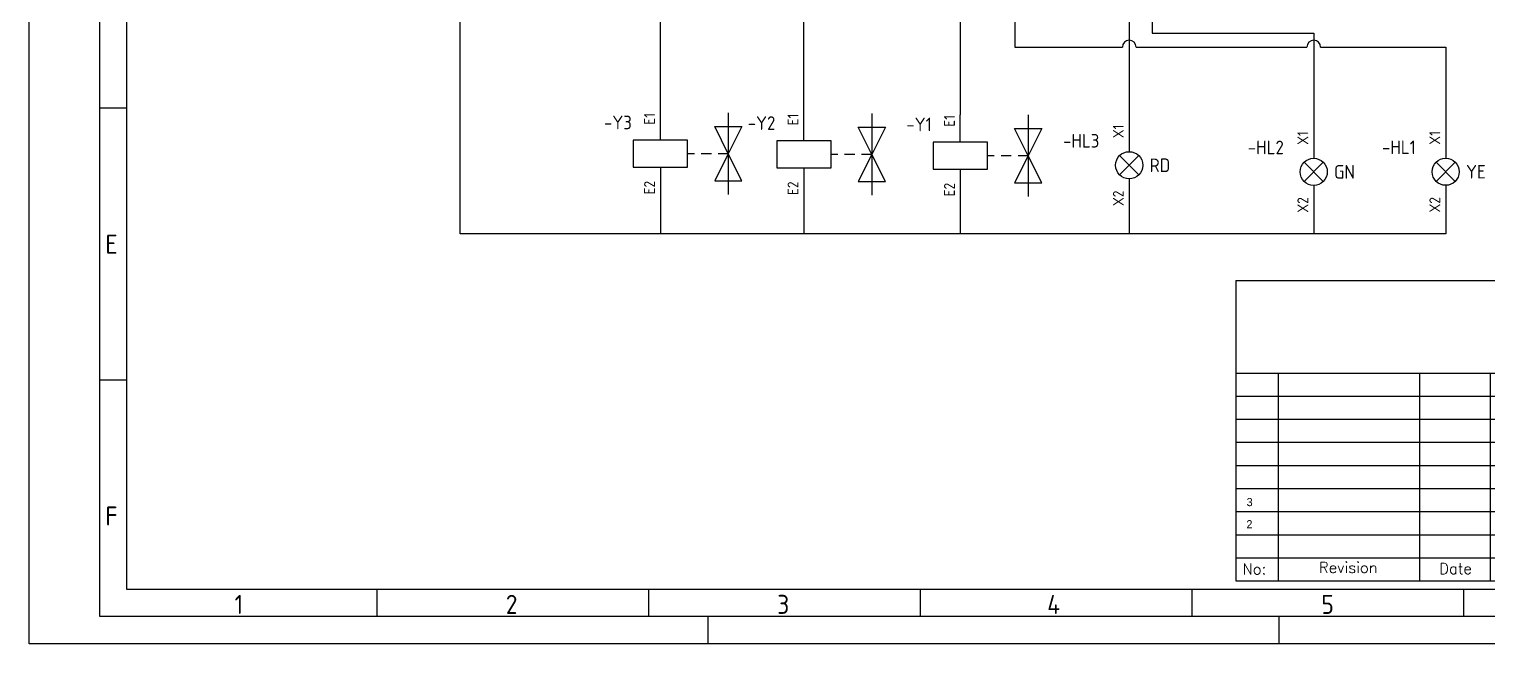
# Model space of a CAD drawing. Header units: millimetres. Extents: x 3 to 423, y -2 to 295.
# Drawn here: x 3.5 to 271.9, y -1.6 to 111.4 of the extents above; entities that cross this region are included whole.
import ezdxf
from ezdxf.enums import TextEntityAlignment as Align

# ---------------------------------------------------------------- set-up
doc = ezdxf.new("R2010")
doc.units = ezdxf.units.MM
doc.header["$LTSCALE"] = 6
for name, color, linetype in [('025', 1, 'Continuous'), ('035', 5, 'Continuous'), ('07', 7, 'Continuous'), ('MISC', 2, 'Continuous'), ('RED_2.5mm^2', 1, 'Continuous'), ('SYMS', 7, 'Continuous'), ('TAGS', 51, 'Continuous'), ('TERMS', 4, 'Continuous')]:
    doc.layers.add(name, color=color, linetype=linetype)
doc.styles.add('ISO Proportional', font='isocp.shx')
doc.styles.add('WD', font='romans.shx')
doc.styles.add('WD_IEC', font='isocp2.shx', dxfattribs={"width": 0.9, "height": 4})

# ---------------------------------------------------------------- blocks, each defined once
blk = doc.blocks.new('IEC_border_a3')
at = {"layer": '035'}
for p, q in [((17.98, 98.54), (13, 98.54)), ((18, 48.5), (13.02, 48.5)), ((64, 10), (64, 5)), ((114, 10), (114, 5)), ((164, 10), (164, 5)), ((214, 10), (214, 5)), ((264, 10), (264, 5)), ((125, 0), (125, 5)), ((230, 5), (230, 0))]:
    blk.add_line(p, q, dxfattribs=at)
for points in [[(0, 297), (420, 297), (420, 0), (0, 0)], [(18, 287), (410, 287), (410, 10), (18, 10)]]:
    blk.add_lwpolyline(points, close=True, dxfattribs=at)
at = {"layer": '07'}
blk.add_lwpolyline([(13, 292), (415, 292), (415, 5), (13, 5)], close=True, dxfattribs=at)
at = {"layer": '035', "style": 'ISO Proportional'}
for s, p in [('E', (14.02, 71.75)), ('F', (14.02, 21.75)), ('1', (37.81, 5.5)), ('2', (87.73, 5.5)), ('3', (137.68, 5.5)), ('4', (187.38, 5.5)), ('5', (237.84, 5.5))]:
    blk.add_text(s, height=3.5, dxfattribs=at).set_placement(p)
blk = doc.blocks.new('IEC_tblock_a3')
at = {"layer": '035'}
for p, q in [((-106.6, 55.25), (-106.6, 17)), ((-36.4, 55.25), (-36.4, 48.88)), ((-88.4, 48.88), (0, 48.88)), ((-179.4, 38.25), (-179.4, 0)), ((-153.4, 38.25), (-153.4, 0)), ((-140.4, 38.25), (-140.4, 0)), ((-122.2, 38.25), (-122.2, 21.25)), ((-187.2, 34), (-88.4, 34)), ((-187.2, 29.75), (-88.4, 29.75)), ((-187.2, 25.5), (-88.4, 25.5)), ((-187.2, 21.25), (-88.4, 21.25)), ((-187.2, 17), (-132.6, 17)), ((-187.2, 12.75), (-132.6, 12.75)), ((-187.2, 8.5), (-132.6, 8.5)), ((-13, 8.5), (0, 8.5)), ((-187.2, 4.25), (0, 4.25)), ((-44.2, 4.25), (-44.2, 0))]:
    blk.add_line(p, q, dxfattribs=at)
at = {"layer": '07'}
for p, q in [((-187.2, 55.25), (-187.2, 0)), ((-187.2, 55.25), (0, 55.25)), ((-132.6, 55.25), (-132.6, 0)), ((-88.4, 55.25), (-88.4, 0)), ((0, 55.25), (0, 0)), ((-187.2, 38.25), (0, 38.25)), ((-132.6, 17), (0, 17)), ((-13, 17), (-13, 4.25)), ((-187.2, 0), (0, 0))]:
    blk.add_line(p, q, dxfattribs=at)
at = {"style": 'WD'}
for tag, p in [('SCALE', (-69.88, 51.07)), ('SH', (-8.74, 10.06)), ('FILENAME', (-68.15, 0.8))]:
    blk.add_attdef(tag, p, '', height=2, dxfattribs=at)
for tag, height, p in [('EDDATE', 2, (-114.97, 30.8)), ('EDBY', 2, (-98.02, 30.86)), ('PROJDESC', 5, (-45.9, 29.2)), ('CKDATE', 2, (-114.85, 26.58)), ('CKBY', 2, (-97.88, 26.3)), ('DWGDESC', 5, (-44.85, 19.72)), ('DWGNO', 3.5, (-48.54, 9.46))]:
    blk.add_attdef(tag, text='', height=height, dxfattribs=at).set_placement(p, align=Align.CENTER)
at = {"style": 'WD', "flags": 1}
blk.add_attdef('WD_TB', (-120.95, 11.91), '', height=2, dxfattribs=at)
at = {"layer": '025', "style": 'WD'}
for s, p in [('SCALE', (-80.57, 51.13)), ('NAME', (-97.74, 35.14)), ('No:', (-183.81, 1.19)), ('Revision', (-166.53, 1.47)), ('Date', (-146.79, 1.28)), ('By', (-136.33, 1.37))]:
    blk.add_text(s, height=2, dxfattribs=at).set_placement(p, align=Align.CENTER)
for s, p in [('DATE', (-118, 35)), ('Edit', (-130.55, 30.72)), ('Chec.', (-130.82, 26.72)), ('SHEETS', (-11.17, 14.05)), ('FILENAME', (-87.18, 0.61))]:
    blk.add_text(s, height=2, dxfattribs=at).set_placement(p)
blk = doc.blocks.new('VSV1')
for p, q in [((0, 2.5), (0, 7.5)), ((12.5, 7.5), (12.5, -7.5)), ((12.5, 0), (10, 5)), ((10, 5), (15, 5)), ((15, 5), (12.5, 0)), ((6.25, 0), (5, 0)), ((9.38, 0), (7.5, 0)), ((12.5, 0), (10, -5)), ((12.5, 0), (10.62, 0)), ((15, -5), (12.5, 0)), ((0, -2.5), (0, -7.5)), ((10, -5), (15, -5))]:
    blk.add_line(p, q)
blk.add_lwpolyline([(-5, 2.5), (-5, -2.5), (5, -2.5), (5, 2.5)], close=True)
at = {"style": 'WD_IEC'}
for tag, p in [('INST', (-5.25, 11.5)), ('LOC', (-5.25, 8)), ('TAG1', (-5.25, 4.5)), ('DESC1', (-5.25, -6.85)), ('DESC2', (-5.25, -10.35)), ('DESC3', (-5.25, -13.85))]:
    blk.add_attdef(tag, text='', height=2.5, dxfattribs=at).set_placement(p, align=Align.RIGHT)
blk.add_attdef('TERM01', text='', height=2, rotation=90, dxfattribs=at).set_placement((-1, 7.5), align=Align.RIGHT)
at = {"style": 'WD_IEC', "flags": 1}
for tag, p, height in [('X2TERM01', (0, 7.5), 0.32), ('X4LINK', (-5, 0), 0.32), ('X1LINK', (12.5, 0), 0.32), ('ASSYCODE', (1, -4), 1), ('FAMILY', (1, -5.5), 1), ('X8TERM02', (0, -7.5), 0.32), ('CATDESC', (1, -7), 1)]:
    blk.add_attdef(tag, p, '', height=height, dxfattribs=at)
at = {"style": 'WD_IEC', "flags": 9}
for tag, p in [('MFG', (-6, 1)), ('CAT', (-6, -1.5))]:
    blk.add_attdef(tag, text='', height=1.5, dxfattribs=at).set_placement(p, align=Align.RIGHT)
at = {"style": 'WD_IEC'}
blk.add_attdef('TERM02', (-1, -7.5), '', height=2, rotation=90, dxfattribs=at)
at = {"lineweight": 9, "style": 'WD_IEC'}
for tag, p in [('NO', (-5.5, -16.5)), ('NC', (-5.5, -20))]:
    blk.add_attdef(tag, text='', height=2.5, dxfattribs=at).set_placement(p, align=Align.TOP_RIGHT)
for tag, p in [('XREFNO', (-4, -16.5)), ('XREFNC', (-4, -20)), ('WDTAGALT', (-3.88, -23.13))]:
    blk.add_attdef(tag, text='', height=2.5, dxfattribs=at).set_placement(p, align=Align.TOP_LEFT)
blk = doc.blocks.new('VLT1R')
for p, q in [((0, 7.5), (0, 2.5)), ((-1.77, -1.77), (1.77, 1.77)), ((1.77, -1.77), (-1.77, 1.77)), ((0, -2.5), (0, -7.5))]:
    blk.add_line(p, q)
blk.add_circle((0, 0), 2.5)
at = {"style": 'WD_IEC'}
for tag, p in [('INST', (-5.5, 10.25)), ('LOC', (-5.5, 6.75)), ('TAG1', (-5.5, 3.25)), ('DESC1', (-5.5, -6.35)), ('DESC2', (-5.5, -9.85)), ('DESC3', (-5.5, -13.35))]:
    blk.add_attdef(tag, text='', height=2.5, dxfattribs=at).set_placement(p, align=Align.RIGHT)
blk.add_attdef('TERM01', text='', height=2, rotation=90, dxfattribs=at).set_placement((-1, 7.5), align=Align.RIGHT)
at = {"style": 'WD_IEC', "flags": 1}
for tag, p, height in [('X2TERM01', (0, 7.5), 0.32), ('X4LINK', (-3, 0), 0.32), ('X1LINK', (3, 0), 0.32), ('ASSYCODE', (1, -4), 1), ('FAMILY', (1, -5.5), 1), ('X8TERM02', (0, -7.5), 0.32), ('CATDESC', (1, -7), 1)]:
    blk.add_attdef(tag, p, '', height=height, dxfattribs=at)
at = {"style": 'WD_IEC', "flags": 9}
for tag, p in [('MFG', (-6, -0.25)), ('CAT', (-6, -2.75))]:
    blk.add_attdef(tag, text='', height=1.5, dxfattribs=at).set_placement(p, align=Align.RIGHT)
at = {"style": 'WD_IEC'}
blk.add_attdef('TERM02', (-1, -7.5), '', height=2, rotation=90, dxfattribs=at)
at = {"lineweight": 13, "style": 'WD_IEC'}
blk.add_attdef('COLOR', text='', height=2.5, dxfattribs=at).set_placement((3.75, 0), align=Align.MIDDLE_LEFT)
at = {"lineweight": 15, "style": 'WD_IEC'}
for tag, p in [('XREF', (-5.5, -18)), ('WDTAGALT', (-5.5, -22))]:
    blk.add_attdef(tag, text='', height=2.5, dxfattribs=at).set_placement(p, align=Align.RIGHT)
blk = doc.blocks.new('VLT1G')
for p, q in [((0, 7.5), (0, 2.5)), ((-1.77, -1.77), (1.77, 1.77)), ((1.77, -1.77), (-1.77, 1.77)), ((0, -2.5), (0, -7.5))]:
    blk.add_line(p, q)
blk.add_circle((0, 0), 2.5)
at = {"style": 'WD_IEC'}
for tag, p in [('INST', (-5.5, 10.25)), ('LOC', (-5.5, 6.75)), ('TAG1', (-5.5, 3.25)), ('DESC1', (-5.5, -6.35)), ('DESC2', (-5.5, -9.85)), ('DESC3', (-5.5, -13.35))]:
    blk.add_attdef(tag, text='', height=2.5, dxfattribs=at).set_placement(p, align=Align.RIGHT)
blk.add_attdef('TERM01', text='', height=2, rotation=90, dxfattribs=at).set_placement((-1, 7.5), align=Align.RIGHT)
at = {"style": 'WD_IEC', "flags": 1}
for tag, p, height in [('X2TERM01', (0, 7.5), 0.32), ('X4LINK', (-3, 0), 0.32), ('X1LINK', (3, 0), 0.32), ('ASSYCODE', (1, -4), 1), ('FAMILY', (1, -5.5), 1), ('X8TERM02', (0, -7.5), 0.32), ('CATDESC', (1, -7), 1)]:
    blk.add_attdef(tag, p, '', height=height, dxfattribs=at)
at = {"style": 'WD_IEC', "flags": 9}
for tag, p in [('MFG', (-6, -0.25)), ('CAT', (-6, -2.75))]:
    blk.add_attdef(tag, text='', height=1.5, dxfattribs=at).set_placement(p, align=Align.RIGHT)
at = {"style": 'WD_IEC'}
blk.add_attdef('TERM02', (-1, -7.5), '', height=2, rotation=90, dxfattribs=at)
at = {"lineweight": 13, "style": 'WD_IEC'}
blk.add_attdef('COLOR', text='', height=2.5, dxfattribs=at).set_placement((3.75, 0), align=Align.MIDDLE_LEFT)
at = {"lineweight": 15, "style": 'WD_IEC'}
for tag, p in [('XREF', (-5.5, -18)), ('WDTAGALT', (-5.5, -21))]:
    blk.add_attdef(tag, text='', height=2.5, dxfattribs=at).set_placement(p, align=Align.RIGHT)
blk = doc.blocks.new('VLT1Y')
for p, q in [((0, 7.5), (0, 2.5)), ((-1.77, -1.77), (1.77, 1.77)), ((1.77, -1.77), (-1.77, 1.77)), ((0, -2.5), (0, -7.5))]:
    blk.add_line(p, q)
blk.add_circle((0, 0), 2.5)
at = {"style": 'WD_IEC'}
for tag, p in [('INST', (-5.5, 10.25)), ('LOC', (-5.5, 6.75)), ('TAG1', (-5.5, 3.25)), ('DESC1', (-5.5, -6.35)), ('DESC2', (-5.5, -9.85)), ('DESC3', (-5.5, -13.35))]:
    blk.add_attdef(tag, text='', height=2.5, dxfattribs=at).set_placement(p, align=Align.RIGHT)
blk.add_attdef('TERM01', text='', height=2, rotation=90, dxfattribs=at).set_placement((-1, 7.5), align=Align.RIGHT)
at = {"style": 'WD_IEC', "flags": 1}
for tag, p, height in [('X2TERM01', (0, 7.5), 0.32), ('X4LINK', (-3, 0), 0.32), ('X1LINK', (3, 0), 0.32), ('ASSYCODE', (1, -4), 1), ('FAMILY', (1, -5.5), 1), ('X8TERM02', (0, -7.5), 0.32), ('CATDESC', (1, -7), 1)]:
    blk.add_attdef(tag, p, '', height=height, dxfattribs=at)
at = {"style": 'WD_IEC', "flags": 9}
for tag, p in [('MFG', (-6, -0.25)), ('CAT', (-6, -2.75))]:
    blk.add_attdef(tag, text='', height=1.5, dxfattribs=at).set_placement(p, align=Align.RIGHT)
at = {"style": 'WD_IEC'}
blk.add_attdef('TERM02', (-1, -7.5), '', height=2, rotation=90, dxfattribs=at)
at = {"lineweight": 13, "style": 'WD_IEC'}
blk.add_attdef('COLOR', text='', height=2.5, dxfattribs=at).set_placement((3.75, 0), align=Align.MIDDLE_LEFT)
at = {"lineweight": 15, "style": 'WD_IEC'}
for tag, p in [('XREF', (-5.5, -18)), ('WDTAGALT', (-5.5, -21.5))]:
    blk.add_attdef(tag, text='', height=2.5, dxfattribs=at).set_placement(p, align=Align.RIGHT)

msp = doc.modelspace()

# ---------------------------------------------------------------- linework, layer by layer
at = {"layer": 'RED_2.5mm^2'}
for p, q in [((82.82, 73.81), (82.82, 211.84)), ((184.9, 150.07), (184.9, 108.13)), ((205.95, 126.26), (205.95, 93.9)), ((210.15, 128.69), (210.15, 110.68)), ((119.66, 96.02), (119.66, 123.84)), ((146.07, 95.91), (146.07, 118.94)), ((174.86, 117.62), (174.86, 95.66)), ((210.15, 110.68), (239.9, 110.68)), ((239.9, 110.68), (239.9, 92.68)), ((184.9, 108.13), (204.68, 108.13)), ((207.22, 108.13), (215.16, 108.13)), ((215.16, 108.13), (217.7, 108.13)), ((217.7, 108.13), (238.63, 108.13)), ((241.17, 108.13), (264.19, 108.13)), ((264.19, 108.13), (264.19, 92.71)), ((119.66, 81.02), (119.66, 73.81)), ((146.07, 80.91), (146.07, 73.81)), ((174.86, 80.66), (174.86, 73.81)), ((205.95, 78.9), (205.95, 73.81)), ((239.9, 77.68), (239.9, 73.81)), ((264.19, 77.71), (264.19, 73.81)), ((119.66, 73.81), (82.82, 73.81)), ((264.19, 73.81), (119.66, 73.81))]:
    msp.add_line(p, q, dxfattribs=at)
for centre in [(205.95, 108.13), (239.9, 108.13)]:
    msp.add_arc(centre, 1.27, 0, 180, dxfattribs=at)

# ---------------------------------------------------------------- block references
msp.add_blockref('IEC_border_a3', (3.48, -1.62))
ref = msp.add_blockref('IEC_tblock_a3', (412.79, 9.94))
ref.add_attrib('DWGNO', '5 - 1', dxfattribs={"height": 3.5, "style": 'WD'}).set_placement((364.25, 19.4), align=Align.CENTER)
ref.add_attrib('SH', '05', (404.05, 20), dxfattribs={"height": 2, "style": 'WD'})
at = {"layer": 'SYMS'}
ref = msp.add_blockref('VSV1', (119.66, 88.52), dxfattribs=at)
ref.add_attrib('TERM02', 'E2', (118.66, 81.02), dxfattribs={"layer": 'TERMS', "height": 2, "rotation": 90, "style": 'WD_IEC'})
ref.add_attrib('TERM01', 'E1', dxfattribs={"layer": 'TERMS', "height": 2, "rotation": 90, "style": 'WD_IEC'}).set_placement((118.66, 96.02), align=Align.RIGHT)
ref.add_attrib('TAG1', '-Y3', dxfattribs={"layer": 'TAGS', "height": 2.5, "style": 'WD_IEC'}).set_placement((114.41, 93.02), align=Align.RIGHT)
ref = msp.add_blockref('VSV1', (146.07, 88.41), dxfattribs=at)
ref.add_attrib('TERM02', 'E2', (145.07, 80.91), dxfattribs={"layer": 'TERMS', "height": 2, "rotation": 90, "style": 'WD_IEC'})
ref.add_attrib('TERM01', 'E1', dxfattribs={"layer": 'TERMS', "height": 2, "rotation": 90, "style": 'WD_IEC'}).set_placement((145.07, 95.91), align=Align.RIGHT)
ref.add_attrib('TAG1', '-Y2', dxfattribs={"layer": 'TAGS', "height": 2.5, "style": 'WD_IEC'}).set_placement((140.82, 92.91), align=Align.RIGHT)
ref = msp.add_blockref('VSV1', (174.86, 88.16), dxfattribs=at)
ref.add_attrib('TERM02', 'E2', (173.86, 80.66), dxfattribs={"layer": 'TERMS', "height": 2, "rotation": 90, "style": 'WD_IEC'})
ref.add_attrib('TERM01', 'E1', dxfattribs={"layer": 'TERMS', "height": 2, "rotation": 90, "style": 'WD_IEC'}).set_placement((173.86, 95.66), align=Align.RIGHT)
ref.add_attrib('TAG1', '-Y1', dxfattribs={"layer": 'TAGS', "height": 2.5, "style": 'WD_IEC'}).set_placement((169.61, 92.66), align=Align.RIGHT)
ref = msp.add_blockref('VLT1R', (205.95, 86.4), dxfattribs=at)
ref.add_attrib('TERM02', 'X2', (204.95, 78.9), dxfattribs={"layer": 'TERMS', "height": 2, "rotation": 90, "style": 'WD_IEC'})
ref.add_attrib('TERM01', 'X1', dxfattribs={"layer": 'TERMS', "height": 2, "rotation": 90, "style": 'WD_IEC'}).set_placement((204.95, 93.9), align=Align.RIGHT)
ref.add_attrib('COLOR', 'RD', dxfattribs={"layer": 'MISC', "lineweight": 13, "height": 2.5, "style": 'WD_IEC'}).set_placement((209.7, 86.4), align=Align.MIDDLE_LEFT)
ref.add_attrib('TAG1', '-HL3', dxfattribs={"layer": 'TAGS', "height": 2.5, "style": 'WD_IEC'}).set_placement((200.45, 89.65), align=Align.RIGHT)
ref = msp.add_blockref('VLT1G', (239.9, 85.18), dxfattribs=at)
ref.add_attrib('TERM02', 'X2', (238.9, 77.68), dxfattribs={"layer": 'TERMS', "height": 2, "rotation": 90, "style": 'WD_IEC'})
ref.add_attrib('TERM01', 'X1', dxfattribs={"layer": 'TERMS', "height": 2, "rotation": 90, "style": 'WD_IEC'}).set_placement((238.9, 92.68), align=Align.RIGHT)
ref.add_attrib('COLOR', 'GN', dxfattribs={"layer": 'MISC', "lineweight": 13, "height": 2.5, "style": 'WD_IEC'}).set_placement((243.65, 85.18), align=Align.MIDDLE_LEFT)
ref.add_attrib('TAG1', '-HL2', dxfattribs={"layer": 'TAGS', "height": 2.5, "style": 'WD_IEC'}).set_placement((234.4, 88.43), align=Align.RIGHT)
ref = msp.add_blockref('VLT1Y', (264.19, 85.21), dxfattribs=at)
ref.add_attrib('TERM02', 'X2', (263.19, 77.71), dxfattribs={"layer": 'TERMS', "height": 2, "rotation": 90, "style": 'WD_IEC'})
ref.add_attrib('TERM01', 'X1', dxfattribs={"layer": 'TERMS', "height": 2, "rotation": 90, "style": 'WD_IEC'}).set_placement((263.19, 92.71), align=Align.RIGHT)
ref.add_attrib('COLOR', 'YE', dxfattribs={"layer": 'MISC', "lineweight": 13, "height": 2.5, "style": 'WD_IEC'}).set_placement((267.94, 85.21), align=Align.MIDDLE_LEFT)
ref.add_attrib('TAG1', '-HL1', dxfattribs={"layer": 'TAGS', "height": 2.5, "style": 'WD_IEC'}).set_placement((258.69, 88.46), align=Align.RIGHT)

# ---------------------------------------------------------------- texts
at = {"char_height": 1.5, "attachment_point": 1}
for s, insert in [('3', (227.55, 25.2)), ('2', (227.52, 21.12))]:
    msp.add_mtext_dynamic_manual_height_columns(s, width=13.0311, gutter_width=12.5, heights=[2.39], dxfattribs=dict(at, insert=insert))

doc.saveas('drawing.dxf')
